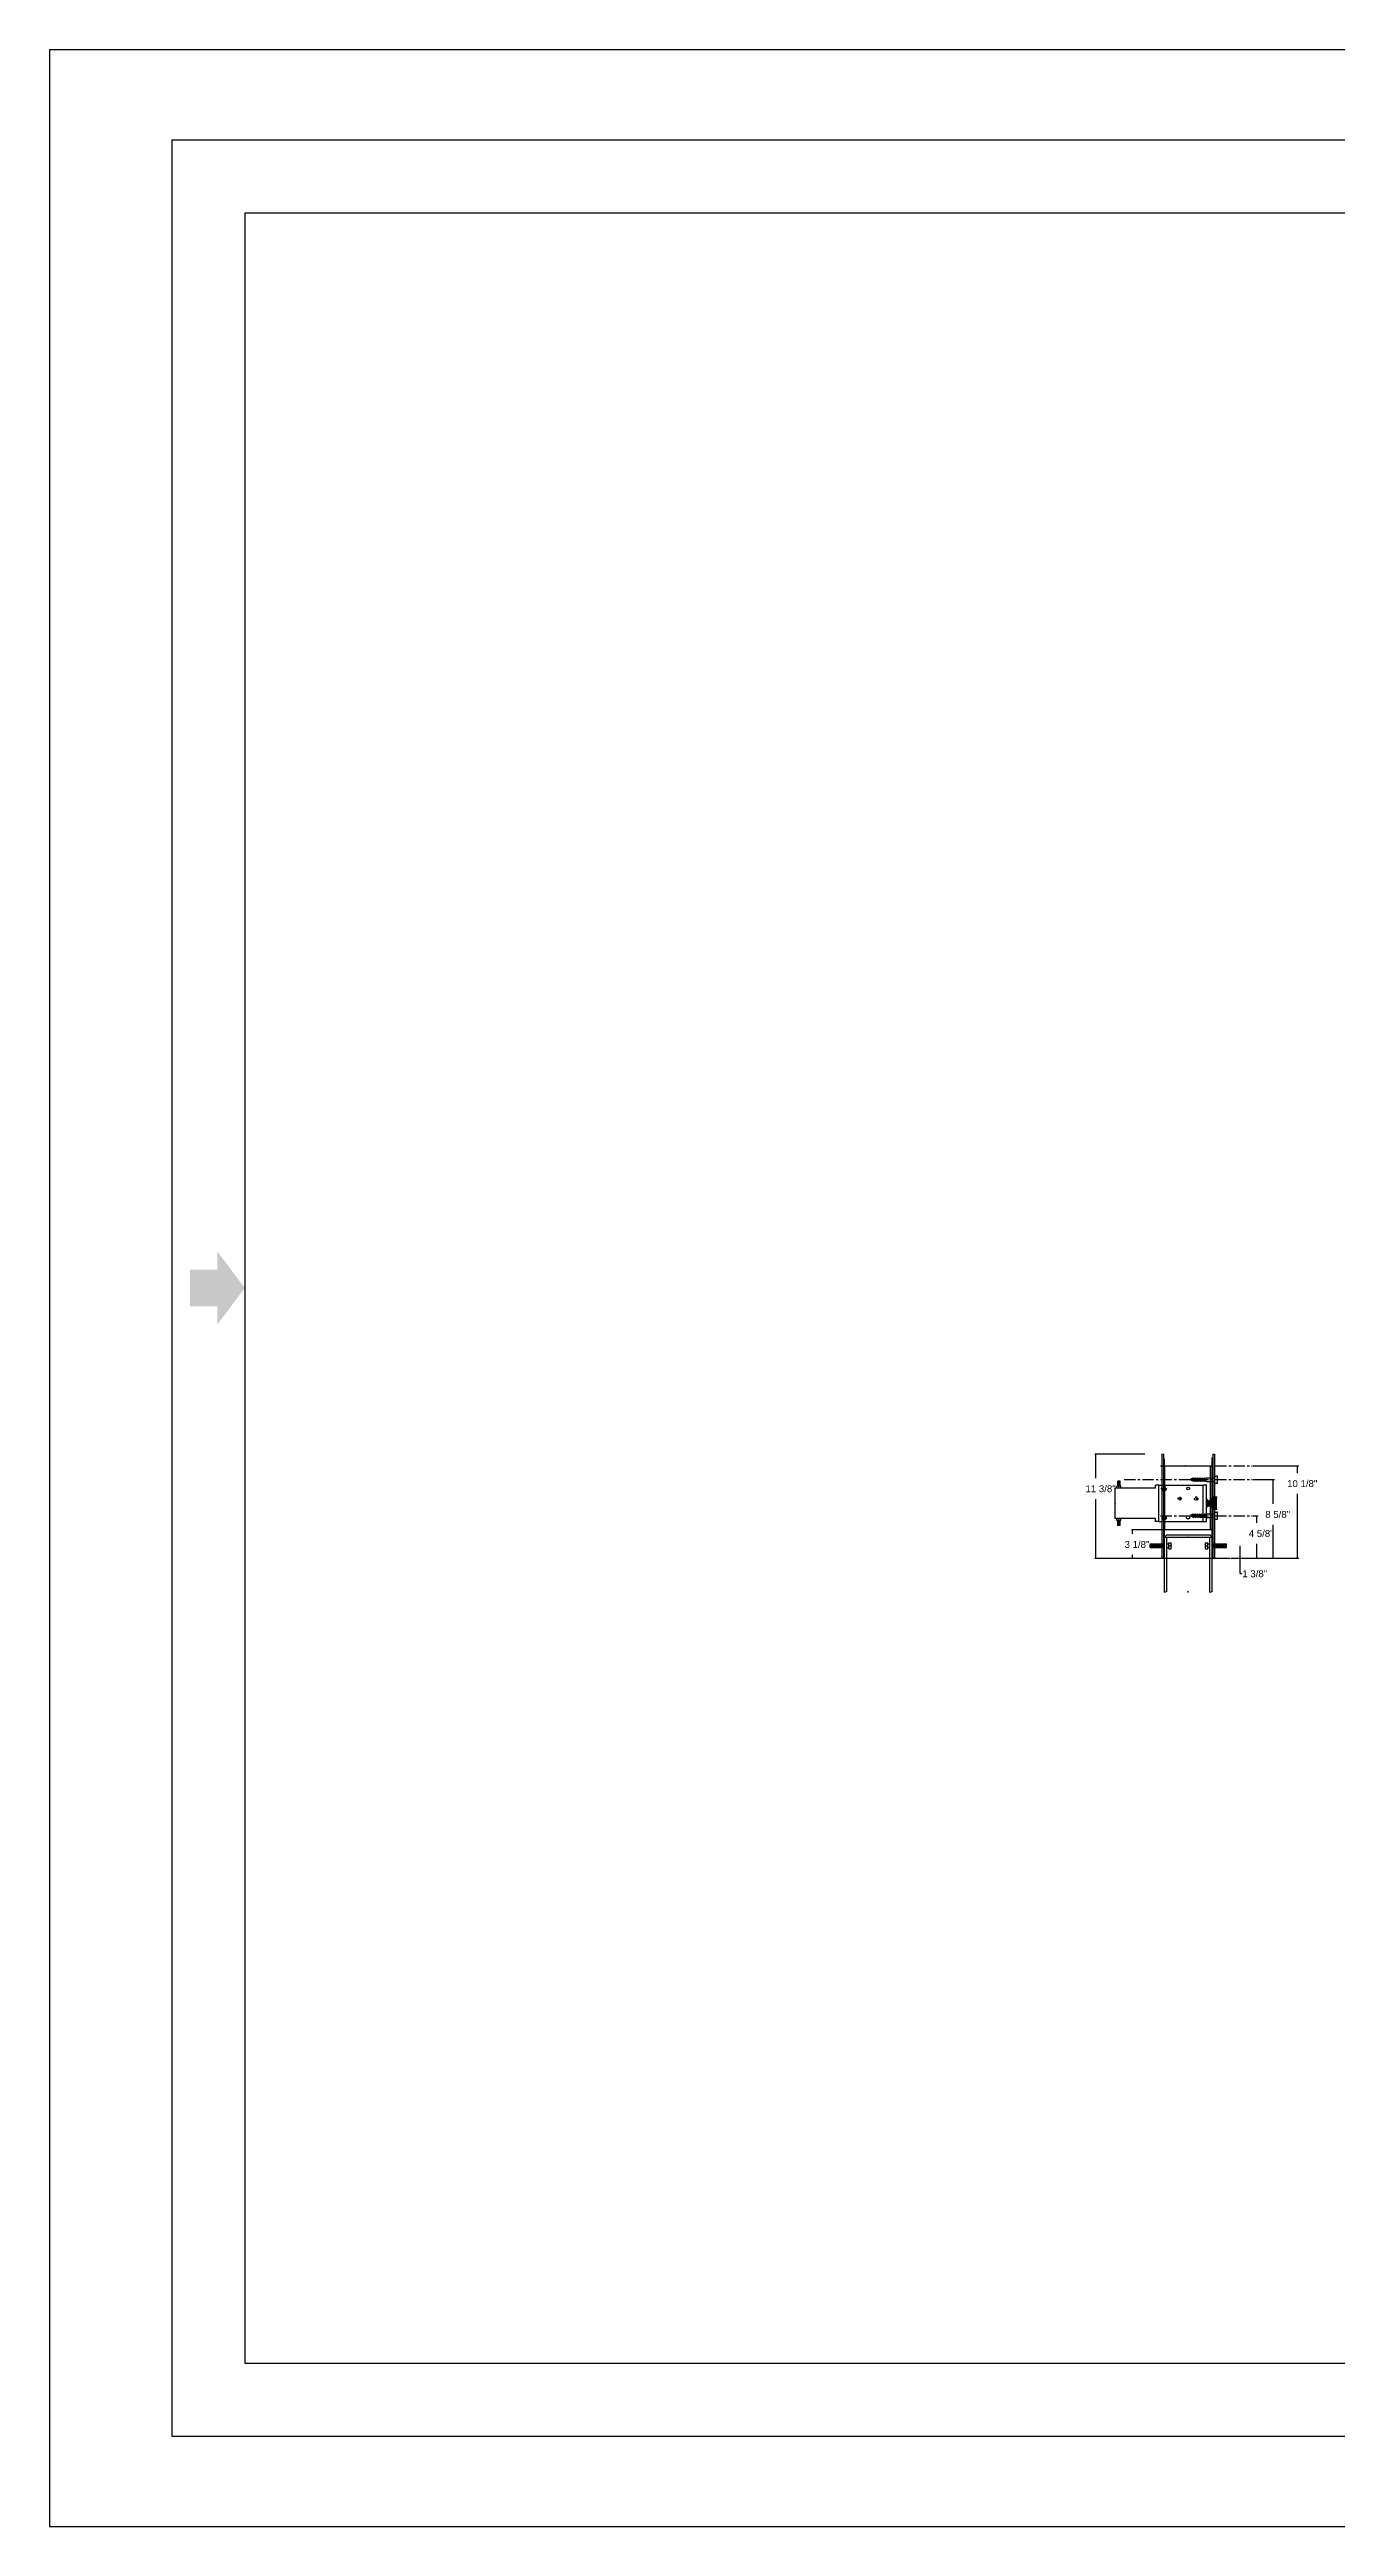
# Model space of a CAD drawing. Header units: inches. Extents: x -387 to 352, y -110 to 163.
# Drawn here: x -387.2 to -245.8, y -110.1 to 161.9 of the extents above; entities that cross this region are included whole.
import ezdxf

# ---------------------------------------------------------------- set-up
doc = ezdxf.new("R2010")
doc.units = ezdxf.units.IN
doc.header["$MEASUREMENT"] = 0
for name, pattern in [('CENTER', [2, 1.25, -0.25, 0.25, -0.25]), ('HIDDEN', [0.375, 0.25, -0.125]), ('PHANTOM', [2.5, 1.25, -0.25, 0.25, -0.25, 0.25, -0.25])]:
    doc.linetypes.add(name, pattern=pattern)
for name, color, linetype in [('bolts', 7, 'CONTINUOUS'), ('Border', 7, 'CONTINUOUS'), ('default', 7, 'CONTINUOUS'), ('Lumber', 7, 'CONTINUOUS'), ('Steel', 7, 'CONTINUOUS'), ('Tabernacle', 7, 'CONTINUOUS'), ('winch', 7, 'CONTINUOUS')]:
    doc.layers.add(name, color=color, linetype=linetype)
doc.styles.add('Arial', font='arial.ttf')

# ---------------------------------------------------------------- blocks, each defined once
blk = doc.blocks.new('Group4')
at = {"layer": 'winch', "color": 1}
for p, q in [((-1.68, 1.16), (-1.68, 5.6)), ((-1.68, 5.6), (1.68, 5.6)), ((1.68, 1.16), (1.68, 5.6)), ((-2.43, 5.31), (-1.89, 5.31)), ((-2.43, 5.06), (-2.43, 5.31)), ((-2.43, 5.31), (-2.33, 5.06)), ((-2.43, 5.06), (-1.89, 5.06)), ((-2.38, 5.31), (-2.28, 5.06)), ((-2.33, 5.31), (-2.23, 5.06)), ((-2.28, 5.31), (-2.18, 5.06)), ((-2.23, 5.31), (-2.13, 5.06)), ((-2.18, 5.31), (-2.08, 5.06)), ((-2.13, 5.31), (-2.03, 5.06)), ((-2.08, 5.31), (-1.98, 5.06)), ((-2.03, 5.31), (-1.93, 5.06)), ((-1.98, 5.31), (-1.88, 5.06)), ((-1.93, 5.31), (-1.89, 5.2)), ((-1.89, 5.41), (-1.68, 5.41)), ((-1.89, 4.97), (-1.89, 5.41)), ((-1.89, 5.19), (-1.68, 5.19)), ((-1.89, 4.97), (-1.68, 4.97)), ((1.68, 5.41), (1.89, 5.41)), ((1.68, 5.19), (1.89, 5.19)), ((1.68, 4.97), (1.89, 4.97)), ((1.88, 5.06), (1.98, 5.31)), ((1.89, 4.97), (1.89, 5.41)), ((1.89, 5.31), (2.43, 5.31)), ((1.89, 5.2), (1.93, 5.31)), ((1.89, 5.06), (2.43, 5.06)), ((1.93, 5.06), (2.03, 5.31)), ((1.98, 5.06), (2.08, 5.31)), ((2.03, 5.06), (2.13, 5.31)), ((2.08, 5.06), (2.18, 5.31)), ((2.13, 5.06), (2.23, 5.31)), ((2.18, 5.06), (2.28, 5.31)), ((2.23, 5.06), (2.33, 5.31)), ((2.28, 5.06), (2.38, 5.31)), ((2.33, 5.06), (2.43, 5.31)), ((2.43, 5.06), (2.43, 5.31)), ((-2, 1.16), (-1.68, 1.16)), ((-2, 0.8), (-2, 1.16)), ((-2, 0.8), (-2, -4.08)), ((-2, 0.8), (2, 0.8)), ((1.68, 1.16), (2, 1.16)), ((2, 0.8), (2, 1.16)), ((2, 0.8), (2, -4.08)), ((0.43, -1.48), (0.52, -1.48)), ((0.52, -1.48), (0.52, -1.4)), ((0.52, -1.48), (0.6, -1.48)), ((0.52, -1.56), (0.52, -1.48)), ((-2, -4.08), (2, -4.08)), ((-2, -4.08), (-2, -4.44)), ((-2, -4.08), (2.02, -4.08)), ((-2, -4.44), (2.02, -4.44)), ((0.46, -3.24), (0.51, -3.29)), ((0.46, -3.35), (0.52, -3.29)), ((0.51, -3.29), (0.57, -3.35)), ((0.52, -3.29), (0.57, -3.24)), ((2.02, -4.08), (2.02, -4.44))]:
    blk.add_line(p, q, dxfattribs=at)
at = {"layer": 'winch', "color": 1, "linetype": 'HIDDEN'}
for p, q in [((-1.72, 0.19), (-1.68, 0.31)), ((-1.63, 0.1), (-1.72, 0.19)), ((-1.68, 0.31), (-1.56, 0.34)), ((-1.51, 0.13), (-1.63, 0.1)), ((-1.56, 0.34), (-1.48, 0.25)), ((-1.48, 0.25), (-1.51, 0.13)), ((1.47, 0.25), (1.53, 0.37)), ((1.54, 0.15), (1.47, 0.25)), ((1.53, 0.37), (1.66, 0.37)), ((1.66, 0.15), (1.54, 0.15)), ((1.66, 0.37), (1.72, 0.26)), ((1.72, 0.26), (1.66, 0.15))]:
    blk.add_line(p, q, dxfattribs=at)
at = {"layer": 'winch'}
for p, q in [((-0.67, -5.6), (-0.67, -5.1)), ((-0.67, -5.1), (0.01, -5.1)), ((-0.37, -4.57), (-0.37, -4.44)), ((-0.37, -4.57), (0.01, -4.57)), ((-0.27, -4.57), (0.01, -4.57)), ((0.01, -4.57), (0.29, -4.57)), ((0.01, -4.57), (0.39, -4.57)), ((0.01, -5.1), (0.69, -5.1)), ((0.39, -4.57), (0.39, -4.44)), ((0.69, -5.6), (0.69, -5.1))]:
    blk.add_line(p, q, dxfattribs=at)
at = {"layer": 'winch', "color": 1, "linetype": 'HIDDEN'}
for centre, radius in [((-1.6, 0.22), 0.224), ((1.6, 0.26), 0.249), ((0.52, -1.48), 0.16), ((0.52, -3.3), 0.186)]:
    blk.add_circle(centre, radius, dxfattribs=at)
at = {"layer": 'winch', "color": 1}
for centre, radius in [((-1.55, -2.41), 0.187), ((1.63, -2.41), 0.158)]:
    blk.add_circle(centre, radius, dxfattribs=at)
at = {"layer": 'winch'}
for points in [[(-0.27, -4.57), (-0.26, -4.64), (-0.27, -4.9), (-0.53, -5.01), (-0.67, -5.1)], [(0.29, -4.57), (0.28, -4.64), (0.3, -4.9), (0.55, -5.01), (0.69, -5.1)]]:
    blk.add_open_spline(points, degree=3, knots=[0, 0, 0, 0, 0.1977038, 0.7039773, 0.7039773, 0.7039773, 0.7039773], dxfattribs=at)
at = {"layer": 'winch', "color": 1}
for p in [(0, 5.6), (0.01, -4.44)]:
    blk.add_point(p, dxfattribs=at)
for points in [[(-0.5, -4.98), (0.39, -4.87), (-0.67, -5.1), (0.49, -4.96)], [(-0.67, -5.1), (0.49, -4.96), (-0.67, -5.6), (0.56, -5)], [(-0.67, -5.6), (0.56, -5), (0.69, -5.6), (0.69, -5.1)], [(-0.41, -4.9), (0.35, -4.84), (-0.5, -4.98), (0.39, -4.87)], [(-0.29, -4.77), (0.31, -4.77), (-0.41, -4.9), (0.35, -4.84)], [(-0.27, -4.67), (0.26, -4.69), (-0.29, -4.77), (0.31, -4.77)], [(-0.27, -4.57), (0.29, -4.57), (-0.27, -4.67), (0.26, -4.69)]]:
    blk.add_solid(points, dxfattribs=at)
blk = doc.blocks.new('hiddenLag')
at = {"layer": 'bolts', "color": 1}
for p, q in [((-0.38, 1.19), (-0.38, 1.45)), ((-0.38, 1.45), (0, 1.45)), ((-0.38, 1.19), (0, 1.19)), ((-0.21, 0.08), (-0.13, 0.14)), ((-0.2, 0.28), (-0.13, 0.21)), ((0, 1.19), (0, 1.45)), ((0, 1.45), (0.38, 1.45)), ((0, 1.19), (0.38, 1.19)), ((0.13, 0.22), (0.19, 0.29)), ((0.38, 1.19), (0.38, 1.45)), ((-0.21, -0.44), (-0.13, -0.37)), ((-0.21, -0.44), (0.19, -0.37)), ((-0.21, -0.44), (-0.14, -0.5)), ((-0.21, -0.69), (-0.13, -0.63)), ((-0.21, -0.69), (0.19, -0.63)), ((-0.21, -0.69), (-0.14, -0.76)), ((-0.21, -0.95), (-0.13, -0.88)), ((-0.21, -0.95), (0.19, -0.88)), ((-0.21, -0.95), (-0.14, -1.01)), ((-0.21, -1.21), (-0.13, -1.14)), ((-0.21, -1.21), (0.19, -1.14)), ((-0.21, -1.21), (-0.14, -1.27)), ((-0.14, -0.5), (0.14, -0.44)), ((-0.14, -0.76), (0.14, -0.69)), ((-0.14, -1.01), (0.14, -0.95)), ((-0.14, -1.27), (0.14, -1.21)), ((-0.14, -1.37), (-0.09, -1.34)), ((-0.14, -1.37), (-0.06, -1.41)), ((-0.13, -0.12), (-0.13, -0.04)), ((-0.13, -0.37), (0.13, -0.29)), ((-0.13, -0.63), (-0.13, -0.5)), ((-0.13, -0.63), (0.13, -0.55)), ((-0.13, -0.89), (-0.13, -0.76)), ((-0.13, -0.88), (0.13, -0.81)), ((-0.13, -1.15), (-0.13, -1.01)), ((-0.13, -1.14), (0.13, -1.06)), ((-0.13, -1.37), (0.07, -1.35)), ((-0.12, -1.27), (-0.1, -1.33)), ((-0.09, -1.34), (0.07, -1.29)), ((-0.06, -1.41), (0.13, -1.32)), ((-0.06, -1.41), (0, -1.46)), ((0, -1.46), (0.06, -1.36)), ((0.07, -1.29), (0.12, -1.21)), ((0.07, -1.29), (0.13, -1.32)), ((0.13, -0.29), (0.19, -0.37)), ((0.13, -0.55), (0.13, -0.44)), ((0.13, -0.55), (0.19, -0.63)), ((0.13, -0.81), (0.13, -0.69)), ((0.13, -0.81), (0.19, -0.88)), ((0.13, -1.06), (0.13, -0.95)), ((0.13, -1.06), (0.19, -1.14)), ((0.14, -0.44), (0.19, -0.37)), ((0.14, -0.69), (0.19, -0.63)), ((0.14, -0.95), (0.19, -0.88)), ((0.14, -1.21), (0.19, -1.14))]:
    blk.add_line(p, q, dxfattribs=at)
at = {"layer": 'bolts', "color": 1, "linetype": 'PHANTOM'}
for p, q in [((-0.21, 0.08), (0.19, 0.14)), ((-0.21, 0.08), (-0.14, 0.01)), ((-0.2, 0.28), (-0.2, 1.19)), ((-0.14, 0.01), (0.14, 0.08)), ((-0.13, 0.21), (0.13, 0.22)), ((-0.13, 0.14), (0.13, 0.22)), ((-0.13, 0.14), (-0.13, 0.21)), ((-0.13, -0.04), (-0.13, 0.01)), ((0.13, 0.22), (0.19, 0.14)), ((0.13, -0.04), (0.13, 0.08)), ((0.14, 0.08), (0.19, 0.14)), ((0.19, 0.29), (0.19, 1.19)), ((-0.21, -0.18), (-0.13, -0.11)), ((-0.21, -0.18), (0.19, -0.11)), ((-0.21, -0.18), (-0.14, -0.24)), ((-0.14, -0.24), (0.14, -0.18)), ((-0.13, -0.11), (0.13, -0.04)), ((-0.13, -0.38), (-0.13, -0.24)), ((0.13, -0.04), (0.19, -0.11)), ((0.14, -0.18), (0.19, -0.11)), ((0.14, -0.3), (0.14, -0.18))]:
    blk.add_line(p, q, dxfattribs=at)
at = {"layer": 'bolts', "color": 1}
for p in [(-0.38, 1.45), (-0.2, 1.19), (0, 1.45), (0.19, 1.19), (0.38, 1.46)]:
    blk.add_point(p, dxfattribs=at)
blk = doc.blocks.new('portBracket')
at = {"layer": 'bolts', "color": 190}
for p, q in [((0.812508, 5.714882), (0.812508, -5.660118)), ((0.812508, 5.714882), (0.992508, 5.714882)), ((0.992508, 5.714882), (0.992508, -5.660118)), ((0.812508, -5.660118), (0.992508, -5.660118))]:
    blk.add_line(p, q, dxfattribs=at)
blk = doc.blocks.new('stbdBracket')
at = {"layer": 'bolts', "color": 190}
for p, q in [((-0.992508, 5.714882), (-0.992508, -5.660118)), ((-0.992508, 5.714882), (-0.812508, 5.714882)), ((-0.812508, 5.714882), (-0.812508, -5.660118)), ((-0.992508, -5.660118), (-0.812508, -5.660118))]:
    blk.add_line(p, q, dxfattribs=at)

msp = doc.modelspace()

# ---------------------------------------------------------------- linework, layer by layer
at = {"layer": 'bolts'}
for p, q in [((-272.479121, 7.67735), (-266.988087, 7.67735)), ((-272.354121, 5.011251), (-272.354121, 7.67735)), ((-255.172928, 6.363135), (-250.085003, 6.363135)), ((-250.210003, 5.574486), (-250.210003, 6.363135)), ((-272.354121, -3.748274), (-272.354121, 2.726367)), ((-255.172928, 4.863135), (-252.745522, 4.863135)), ((-252.870522, 2.195076), (-252.870522, 4.863135)), ((-250.210003, -3.748274), (-250.210003, 3.289602)), ((-255.172928, 0.894096), (-254.546076, 0.894096)), ((-254.671076, 0.10306), (-254.671076, 0.894096)), ((-268.448032, -0.605904), (-264.892086, -0.605904)), ((-268.323032, -1.103872), (-268.323032, -0.605904)), ((-256.525377, -5.464799), (-256.525377, -2.417881)), ((-254.671076, -3.748274), (-254.671076, -2.181823)), ((-252.870522, -3.748274), (-252.870522, -0.089808)), ((-272.479121, -3.748274), (-257.609086, -3.748274)), ((-268.448032, -3.748274), (-257.609086, -3.748274)), ((-268.323032, -3.748274), (-268.323032, -3.388755)), ((-257.484086, -3.748274), (-256.400377, -3.748274)), ((-257.484086, -3.748274), (-254.546076, -3.748274)), ((-257.484086, -3.748274), (-252.745522, -3.748274)), ((-257.484086, -3.748274), (-250.085003, -3.748274)), ((-256.525377, -5.464799), (-256.337877, -5.464799))]:
    msp.add_line(p, q, dxfattribs=at)
at = {"layer": 'bolts', "color": 1, "linetype": 'CENTER'}
for p, q in [((-265.249766, 6.363135), (-265.249766, 6.394096)), ((-265.249766, 6.363135), (-255.235428, 6.363135)), ((-269.248152, 4.863135), (-255.235428, 4.863135)), ((-265.249766, 0.894096), (-255.235428, 0.894096))]:
    msp.add_line(p, q, dxfattribs=at)
at = {"layer": 'bolts', "color": 1}
for p, q in [((-264.829586, -1.467881), (-264.829586, 7.140936)), ((-259.579586, -1.467881), (-259.579586, 7.27504)), ((-266.392615, -2.597768), (-266.392615, -2.184031)), ((-266.392615, -2.184031), (-264.829586, -2.184031)), ((-266.392615, -2.597768), (-264.829586, -2.597768)), ((-266.238474, -2.597768), (-266.238474, -2.184031)), ((-266.138641, -2.529665), (-266.138641, -2.262224)), ((-266.038474, -2.597768), (-266.038474, -2.184031)), ((-265.938641, -2.529665), (-265.938641, -2.262224)), ((-265.838474, -2.597768), (-265.838474, -2.184031)), ((-265.738641, -2.529665), (-265.738641, -2.262224)), ((-265.638474, -2.597768), (-265.638474, -2.184031)), ((-265.538641, -2.529665), (-265.538641, -2.262224)), ((-265.438474, -2.597768), (-265.438474, -2.184031)), ((-265.338641, -2.529665), (-265.338641, -2.262224)), ((-265.238474, -2.597768), (-265.238474, -2.184031)), ((-265.138641, -2.529665), (-265.138641, -2.262224)), ((-265.038474, -2.597768), (-265.038474, -2.184031)), ((-264.938641, -2.529665), (-264.938641, -2.262224)), ((-264.579586, -2.184031), (-264.352754, -2.184031)), ((-264.579586, -2.597768), (-264.352754, -2.597768)), ((-264.352754, -2.09651), (-264.102956, -2.09651)), ((-264.352754, -2.425377), (-264.352754, -2.09651)), ((-264.352754, -2.738332), (-264.352754, -2.425377)), ((-264.278346, -2.425377), (-264.028549, -2.425377)), ((-264.102956, -2.425377), (-264.102956, -2.09651)), ((-264.102956, -2.738332), (-264.102956, -2.425377)), ((-260.380623, -2.425377), (-260.130826, -2.425377)), ((-260.306216, -2.09651), (-260.056418, -2.09651)), ((-260.306216, -2.425377), (-260.306216, -2.09651)), ((-260.306216, -2.738332), (-260.306216, -2.425377)), ((-260.056418, -2.425377), (-260.056418, -2.09651)), ((-260.056418, -2.184031), (-259.829586, -2.184031)), ((-260.056418, -2.738332), (-260.056418, -2.425377)), ((-260.056418, -2.597768), (-259.829586, -2.597768)), ((-259.579586, -2.184031), (-258.016557, -2.184031)), ((-259.579586, -2.597768), (-258.016557, -2.597768)), ((-259.470531, -2.529665), (-259.470531, -2.262224)), ((-259.370698, -2.597768), (-259.370698, -2.184031)), ((-259.270531, -2.529665), (-259.270531, -2.262224)), ((-259.170698, -2.597768), (-259.170698, -2.184031)), ((-259.070531, -2.529665), (-259.070531, -2.262224)), ((-258.970698, -2.597768), (-258.970698, -2.184031)), ((-258.870531, -2.529665), (-258.870531, -2.262224)), ((-258.770698, -2.597768), (-258.770698, -2.184031)), ((-258.670531, -2.529665), (-258.670531, -2.262224)), ((-258.570698, -2.597768), (-258.570698, -2.184031)), ((-258.470531, -2.529665), (-258.470531, -2.262224)), ((-258.370698, -2.597768), (-258.370698, -2.184031)), ((-258.270531, -2.529665), (-258.270531, -2.262224)), ((-258.170698, -2.597768), (-258.170698, -2.184031)), ((-258.016557, -2.597768), (-258.016557, -2.184031)), ((-264.352754, -2.738332), (-264.102956, -2.738332)), ((-260.306216, -2.738332), (-260.056418, -2.738332))]:
    msp.add_line(p, q, dxfattribs=at)
for p in [(-262.204586, -1.467881), (-262.24179, -7.467881)]:
    msp.add_point(p, dxfattribs=at)
at = {"layer": 'bolts'}
for points in [[(-272.323357, 7.492402), (-272.384885, 7.492402), (-272.354121, 7.67735)], [(-250.17924, 6.178187), (-250.240767, 6.178187), (-250.210003, 6.363135)], [(-252.839759, 4.678187), (-252.901286, 4.678187), (-252.870522, 4.863135)], [(-254.640312, 0.709147), (-254.701839, 0.709147), (-254.671076, 0.894096)], [(-268.292268, -0.790853), (-268.353795, -0.790853), (-268.323032, -0.605904)], [(-256.494613, -2.60283), (-256.55614, -2.60283), (-256.525377, -2.417881)], [(-272.384885, -3.563325), (-272.323357, -3.563325), (-272.354121, -3.748274)], [(-268.353795, -3.563325), (-268.292268, -3.563325), (-268.323032, -3.748274)], [(-256.55614, -3.563325), (-256.494613, -3.563325), (-256.525377, -3.748274)], [(-254.701839, -3.563325), (-254.640312, -3.563325), (-254.671076, -3.748274)], [(-252.901286, -3.563325), (-252.839759, -3.563325), (-252.870522, -3.748274)], [(-250.240767, -3.563325), (-250.17924, -3.563325), (-250.210003, -3.748274)]]:
    msp.add_solid(points, dxfattribs=at)
at = {"layer": 'Border', "color": 5}
for p, q in [((-387.245677, 161.904667), (-387.245677, -110.095333)), ((-387.245677, 161.904667), (-35.245677, 161.904667)), ((-387.245677, -110.095333), (-35.245677, -110.095333))]:
    msp.add_line(p, q, dxfattribs=at)
at = {"layer": 'Border'}
for p, q in [((-373.805677, 151.984667), (-373.805677, -100.175333)), ((-373.805677, 151.984667), (-48.685677, 151.984667)), ((-365.805677, 143.984667), (-365.805677, -92.175333)), ((-365.805677, 143.984667), (-56.685677, 143.984667)), ((-365.805677, -92.175333), (-56.685677, -92.175333)), ((-373.805677, -100.175333), (-48.685677, -100.175333))]:
    msp.add_line(p, q, dxfattribs=at)
for points in [[(-368.805677, 29.894667), (-368.805677, 23.909667), (-368.805677, 27.899667), (-371.805677, 23.909667)], [(-368.805677, 27.899667), (-371.805677, 23.909667), (-371.805677, 27.899667)], [(-365.805677, 25.904667), (-368.805677, 21.914667), (-368.805677, 29.894667), (-368.805677, 23.909667)]]:
    msp.add_solid(points, dxfattribs=at)
at = {"layer": 'default', "color": 1}
for p, q in [((-264.829586, -1.467881), (-264.579586, -1.217881)), ((-264.829586, -1.467881), (-264.579586, -1.467881)), ((-259.829586, -1.467881), (-259.579586, -1.467881)), ((-259.579586, -1.467881), (-259.579586, -1.467881)), ((-264.903994, -7.467881), (-264.653994, -7.467881)), ((-259.903994, -7.467881), (-259.653994, -7.467881))]:
    msp.add_line(p, q, dxfattribs=at)
at = {"layer": 'Lumber', "color": 21}
for p, q in [((-265.249766, 6.394096), (-259.749766, 6.394096)), ((-264.829586, 6.394096), (-264.829586, -0.605904)), ((-264.829586, 6.394096), (-259.588522, 6.394096)), ((-259.749766, -0.605904), (-259.749766, 6.394096)), ((-259.588522, 6.394096), (-259.588522, -0.605904)), ((-265.249766, -0.605904), (-262.499766, -0.605904)), ((-264.829586, -0.605904), (-259.588522, -0.605904)), ((-262.499766, -0.605904), (-259.749766, -0.605904))]:
    msp.add_line(p, q, dxfattribs=at)
at = {"layer": 'Lumber', "color": 1}
msp.add_point((-262.499766, 6.394096), dxfattribs=at)
at = {"layer": 'Steel', "color": 21}
for p, q in [((-264.249766, 6.394096), (-264.249766, 6.394096)), ((-264.249766, 6.394096), (-260.749766, 6.394096)), ((-264.249766, 6.394096), (-260.749766, 6.394096)), ((-260.749766, 6.394096), (-260.749766, 6.394096))]:
    msp.add_line(p, q, dxfattribs=at)
at = {"layer": 'Tabernacle', "color": 1}
for p, q in [((-264.829586, -7.467881), (-264.829586, -1.467881)), ((-264.829586, -1.467881), (-259.579586, -1.467881)), ((-264.579586, -1.217881), (-259.829586, -1.217881)), ((-264.579586, -7.467881), (-264.579586, -1.467881)), ((-259.829586, -1.217881), (-259.579586, -1.467881)), ((-259.829586, -7.467881), (-259.829586, -1.467881)), ((-259.579586, -7.467881), (-259.579586, -1.467881))]:
    msp.add_line(p, q, dxfattribs=at)

# ---------------------------------------------------------------- block references
at = {"layer": 'bolts'}
for name, p in [('portBracket', (-265.929424, 1.937126)), ('stbdBracket', (-258.527282, 1.937126))]:
    msp.add_blockref(name, p, dxfattribs=at)
at = {"layer": 'bolts', "rotation": 270}
for p in [(-260.502554, 4.863135), (-260.502554, 0.89367)]:
    msp.add_blockref('hiddenLag', p, dxfattribs=at)
at = {"layer": 'Steel', "rotation": 90}
msp.add_blockref('Group4', (-264.635752, 2.257267), dxfattribs=at)

# ---------------------------------------------------------------- texts
at = {"layer": 'bolts', "style": 'Arial'}
for s, p in [('11 3/8"', (-273.497144, 3.482024)), ('10 1/8"', (-251.353027, 4.045259)), ('8 5/8"', (-253.753662, 0.665849)), ('3 1/8"', (-269.205299, -2.633098)), ('4 5/8"', (-255.569041, -1.426166)), ('1 3/8"', (-256.275377, -5.851584))]:
    msp.add_text(s, height=0.757895, dxfattribs=at).set_placement(p)

doc.saveas('drawing.dxf')
